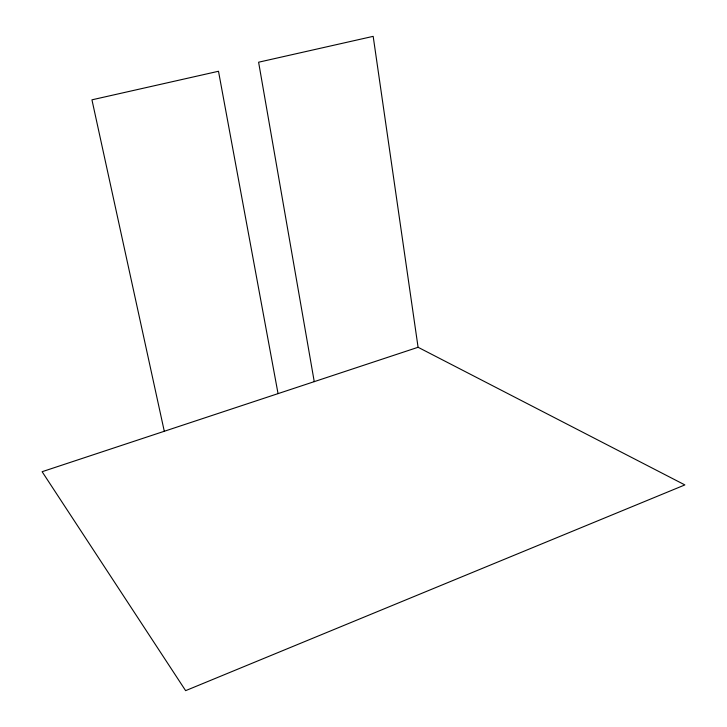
<?xml version="1.0" encoding="UTF-8"?>
<svg xmlns="http://www.w3.org/2000/svg" width="727" height="727" viewBox="0 0 727 727"><rect width="100%" height="100%" fill="white"/><g stroke="black" fill="none" stroke-linecap="round" stroke-linejoin="round"><path stroke-width="1.09" d="M418.08 347.279L42.121 471.705L185.63 690.65L684.879 484.918L418.08 347.279L373.178 36.35L258.603 62.213L314.246 381.648M164.293 431.275L91.947 99.826L218.5 71.264L278.05 393.625"/></g></svg>
